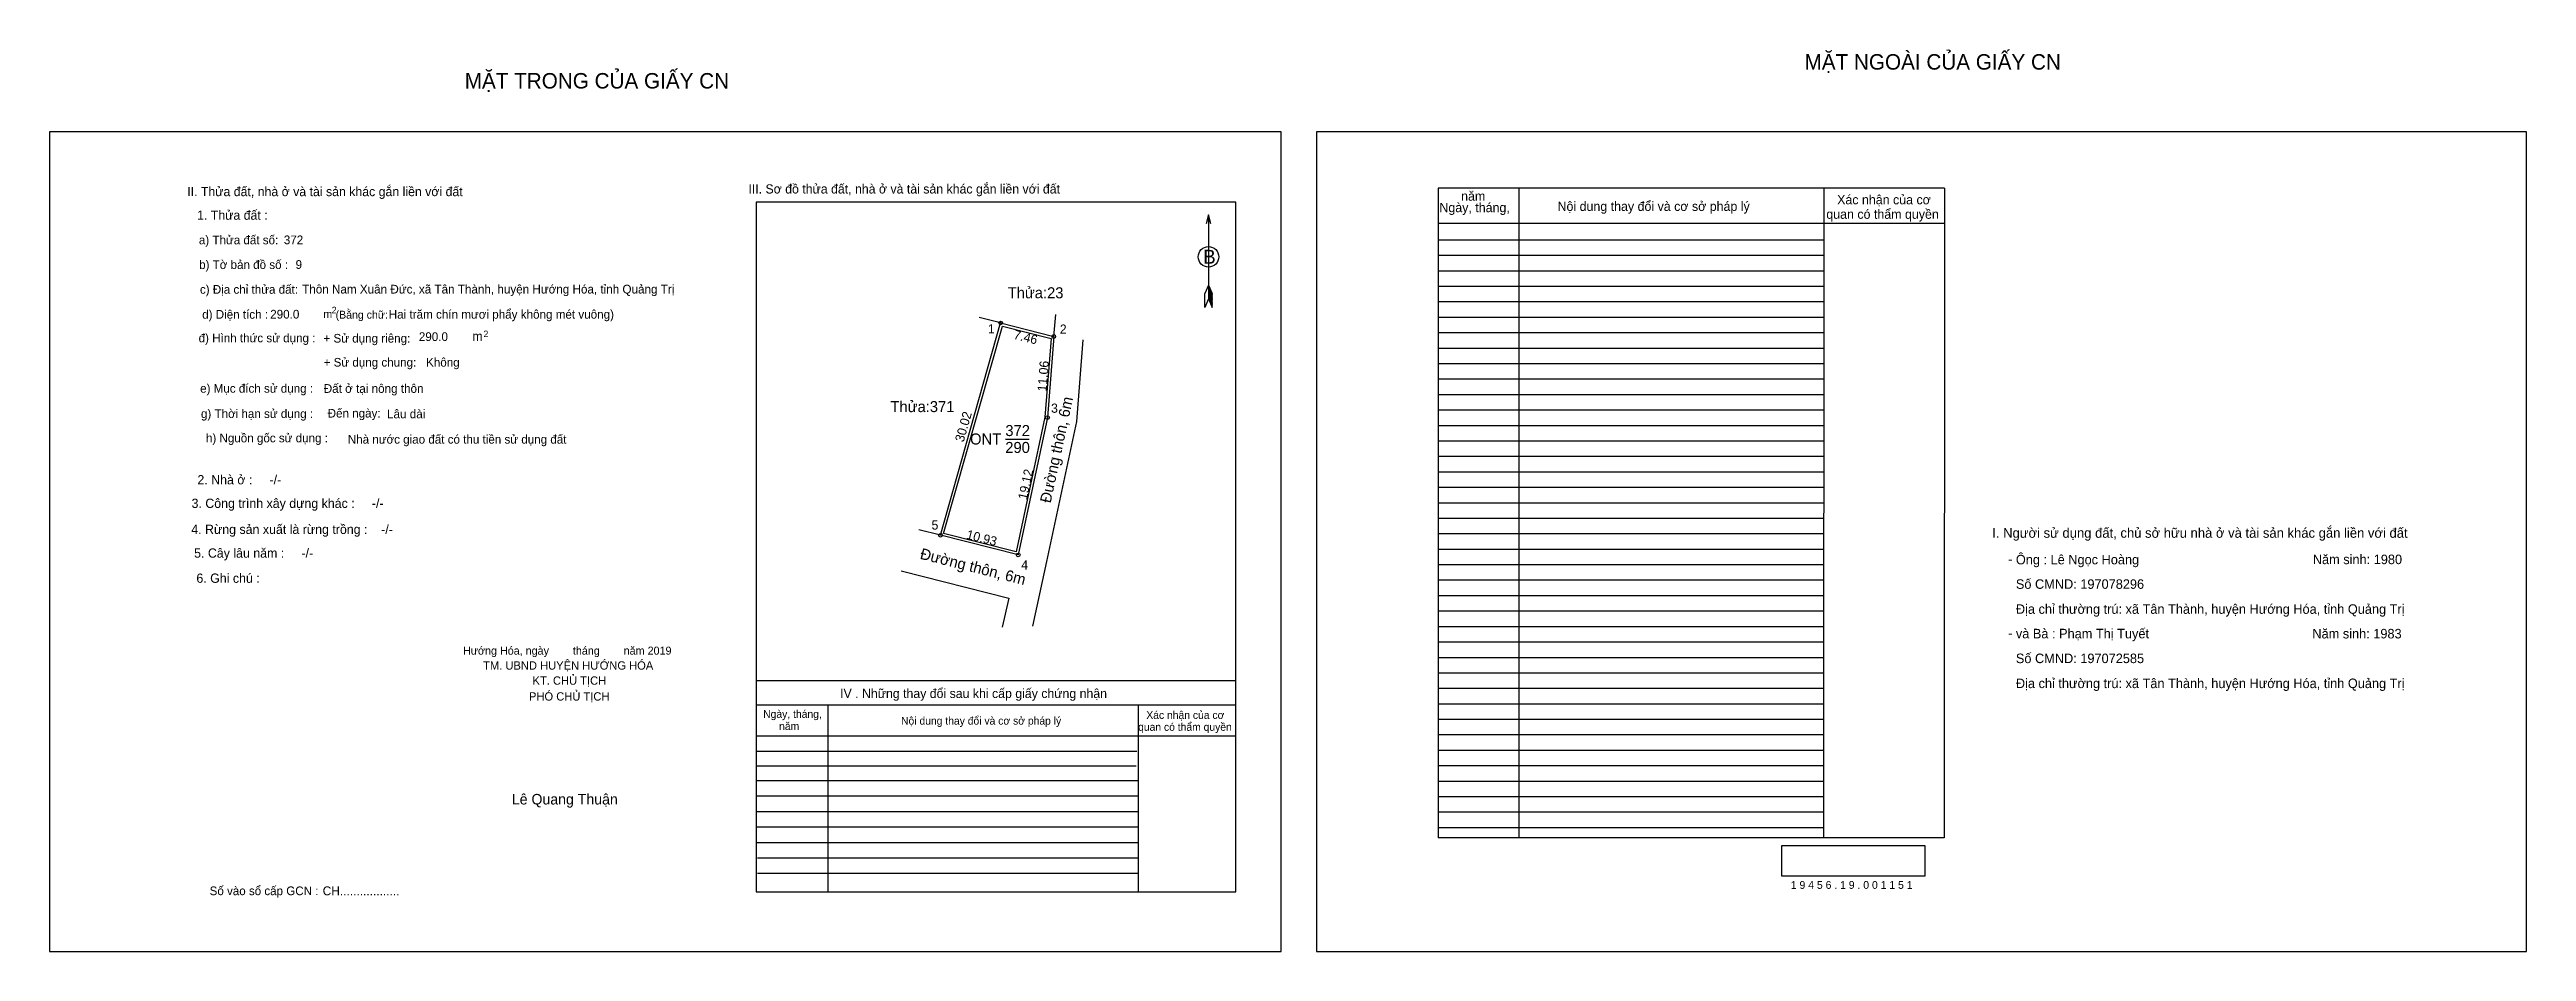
# Model space of a CAD drawing. Extents: x 539456 to 539793, y 1836827 to 1836949.
import ezdxf

# ---------------------------------------------------------------- set-up
doc = ezdxf.new("R2010")
doc.units = 0
for name, color, linetype in [('Default', 7, 'Continuous'), ('Level 1', 7, 'Continuous'), ('Level 10', 7, 'Continuous'), ('Level 11', 7, 'Continuous'), ('Level 13', 7, 'Continuous'), ('Level 27', 7, 'Continuous'), ('Level 35', 7, 'Continuous'), ('Level 36', 7, 'Continuous'), ('Level 40', 7, 'Continuous'), ('Level 49', 7, 'Continuous'), ('Level 5', 7, 'Continuous'), ('Level 52', 7, 'Continuous'), ('Level 55', 7, 'Continuous'), ('Level 6', 7, 'Continuous'), ('Level 7', 7, 'Continuous'), ('Level 8', 7, 'Continuous'), ('Level 9', 7, 'Continuous')]:
    doc.layers.add(name, color=color, linetype=linetype)

msp = doc.modelspace()

# ---------------------------------------------------------------- linework, layer by layer
at = {"layer": 'Level 1'}
for p, q in [((539456.43, 1836938.28), (539456.43, 1836938.28)), ((539628.79, 1836938.28), (539628.79, 1836938.28)), ((539614.1, 1836927), (539614.1, 1836915.54)), ((539613.6, 1836914.37), (539613.62, 1836916.26)), ((539614.1, 1836915.54), (539613.6, 1836914.37)), ((539614.1, 1836917.43), (539613.62, 1836916.26)), ((539614.1, 1836917.43), (539614.59, 1836916.26)), ((539614.1, 1836917.27), (539614.59, 1836916.09)), ((539614.1, 1836917.1), (539614.59, 1836915.93)), ((539614.1, 1836916.94), (539614.6, 1836915.76)), ((539614.1, 1836916.77), (539614.6, 1836915.59)), ((539614.1, 1836916.6), (539614.6, 1836915.42)), ((539614.1, 1836916.44), (539614.6, 1836915.25)), ((539614.1, 1836916.28), (539614.6, 1836915.08)), ((539614.1, 1836916.11), (539614.6, 1836914.91)), ((539614.1, 1836915.95), (539614.6, 1836914.74)), ((539614.1, 1836915.78), (539614.61, 1836914.57)), ((539614.1, 1836915.54), (539614.61, 1836914.37)), ((539614.61, 1836914.37), (539614.59, 1836916.26)), ((539623.99, 1836826.74), (539623.99, 1836826.74)), ((539793.43, 1836826.74), (539793.43, 1836826.74))]:
    msp.add_line(p, q, dxfattribs=at)
msp.add_lwpolyline([(539614.43, 1836925.78), (539614.1, 1836927), (539613.78, 1836925.78)], dxfattribs=at)
msp.add_circle((539614.11, 1836921.27), 1.4, dxfattribs=at)
at = {"layer": 'Level 10'}
for points in [[(539577.63, 1836883.39), (539585.83, 1836912.27), (539593.06, 1836910.43), (539592.21, 1836899.4), (539588.22, 1836880.7)], [(539578.06, 1836883.64), (539586.07, 1836911.85), (539592.69, 1836910.16), (539591.86, 1836899.45), (539587.95, 1836881.13)]]:
    msp.add_lwpolyline(points, close=True, dxfattribs=at)
at = {"layer": 'Level 11'}
for centre in [(539585.83, 1836912.27), (539593.06, 1836910.43), (539592.21, 1836899.4), (539577.63, 1836883.39), (539577.63, 1836883.39), (539588.22, 1836880.7)]:
    msp.add_circle(centre, 0.25, dxfattribs=at)
at = {"layer": 'Level 27'}
for p, q in [((539585.83, 1836912.27), (539582.92, 1836913.01)), ((539593.06, 1836910.43), (539593.35, 1836913.42)), ((539577.63, 1836883.39), (539574.72, 1836884.13))]:
    msp.add_line(p, q, dxfattribs=at)
at = {"layer": 'Level 35'}
for p, q in [((539596.19, 1836898.87), (539597.04, 1836909.98)), ((539592.11, 1836879.79), (539596.19, 1836898.87)), ((539572.31, 1836878.55), (539586.95, 1836874.83)), ((539590.23, 1836871.01), (539592.11, 1836879.79))]:
    msp.add_line(p, q, dxfattribs=at)
at = {"layer": 'Level 40'}
msp.add_lwpolyline([(539456.43, 1836826.74), (539623.99, 1836826.74), (539623.99, 1836938.28), (539456.43, 1836938.28)], close=True, dxfattribs=at)
at = {"layer": 'Level 5'}
msp.add_line((539586.95, 1836874.83), (539586.03, 1836870.86), dxfattribs=at)
at = {"layer": 'Level 52'}
for p, q in [((539714.25, 1836930.62), (539645.34, 1836930.62)), ((539645.34, 1836930.62), (539645.34, 1836842.19)), ((539656.32, 1836930.62), (539656.32, 1836842.19)), ((539697.82, 1836930.62), (539697.79, 1836842.19)), ((539714.25, 1836930.62), (539714.21, 1836842.19)), ((539714.24, 1836925.81), (539645.34, 1836925.81)), ((539697.82, 1836923.55), (539645.34, 1836923.55)), ((539697.81, 1836921.45), (539645.34, 1836921.45)), ((539697.81, 1836919.34), (539645.34, 1836919.34)), ((539697.81, 1836917.24), (539645.34, 1836917.24)), ((539697.81, 1836915.13), (539645.34, 1836915.13)), ((539697.81, 1836913.03), (539645.34, 1836913.03)), ((539697.81, 1836910.92), (539645.34, 1836910.92)), ((539697.81, 1836908.82), (539645.34, 1836908.82)), ((539697.81, 1836906.71), (539645.34, 1836906.71)), ((539697.81, 1836904.61), (539645.34, 1836904.61)), ((539697.81, 1836902.5), (539645.34, 1836902.5)), ((539697.81, 1836900.4), (539645.34, 1836900.4)), ((539697.81, 1836898.29), (539645.34, 1836898.29)), ((539697.81, 1836896.19), (539645.34, 1836896.19)), ((539697.8, 1836894.09), (539645.34, 1836894.09)), ((539697.8, 1836891.98), (539645.34, 1836891.98)), ((539697.8, 1836889.88), (539645.34, 1836889.88)), ((539697.8, 1836887.77), (539645.34, 1836887.77)), ((539697.8, 1836885.67), (539645.34, 1836885.67)), ((539697.8, 1836883.56), (539645.34, 1836883.56)), ((539697.8, 1836881.46), (539645.34, 1836881.46)), ((539697.8, 1836879.35), (539645.34, 1836879.35)), ((539697.8, 1836877.25), (539645.34, 1836877.25)), ((539697.8, 1836875.14), (539645.34, 1836875.14)), ((539697.8, 1836873.04), (539645.34, 1836873.04)), ((539697.8, 1836870.93), (539645.34, 1836870.93)), ((539697.8, 1836868.83), (539645.34, 1836868.83)), ((539697.79, 1836866.72), (539645.34, 1836866.72)), ((539697.79, 1836864.62), (539645.34, 1836864.62)), ((539697.79, 1836862.52), (539645.34, 1836862.52)), ((539697.79, 1836860.41), (539645.34, 1836860.41)), ((539697.79, 1836858.31), (539645.34, 1836858.31)), ((539697.79, 1836856.2), (539645.34, 1836856.2)), ((539697.79, 1836854.1), (539645.34, 1836854.1)), ((539697.79, 1836851.99), (539645.34, 1836851.99)), ((539697.79, 1836849.89), (539645.34, 1836849.89)), ((539697.79, 1836847.78), (539645.34, 1836847.78)), ((539697.79, 1836845.68), (539645.34, 1836845.68)), ((539697.79, 1836843.57), (539645.34, 1836843.57)), ((539714.21, 1836842.19), (539645.34, 1836842.19))]:
    msp.add_line(p, q, dxfattribs=at)
msp.add_lwpolyline([(539628.79, 1836826.74), (539793.43, 1836826.74), (539793.43, 1836938.28), (539628.79, 1836938.28)], close=True, dxfattribs=at)
at = {"layer": 'Level 6'}
msp.add_lwpolyline([(539692.13, 1836841.17), (539711.57, 1836841.17), (539711.57, 1836837), (539692.13, 1836837)], close=True, dxfattribs=at)
at = {"layer": 'Level 7'}
for p, q in [((539604.37, 1836853.95), (539552.57, 1836853.95)), ((539604.28, 1836851.96), (539552.57, 1836851.96)), ((539604.55, 1836849.96), (539552.57, 1836849.96)), ((539604.55, 1836847.86), (539552.57, 1836847.86)), ((539604.55, 1836845.75), (539552.57, 1836845.75)), ((539604.55, 1836843.65), (539552.57, 1836843.65)), ((539604.55, 1836841.54), (539552.57, 1836841.54)), ((539604.55, 1836839.44), (539552.74, 1836839.44)), ((539604.55, 1836837.34), (539552.74, 1836837.34))]:
    msp.add_line(p, q, dxfattribs=at)
at = {"layer": 'Level 8'}
for p, q in [((539617.81, 1836928.73), (539552.57, 1836928.73)), ((539552.57, 1836928.73), (539552.57, 1836834.86)), ((539617.81, 1836834.86), (539617.81, 1836928.73)), ((539617.81, 1836863.57), (539552.57, 1836863.57)), ((539617.81, 1836860.26), (539552.57, 1836860.26)), ((539562.31, 1836860.26), (539562.31, 1836834.86)), ((539604.55, 1836860.26), (539604.55, 1836834.86)), ((539617.81, 1836856.05), (539552.57, 1836856.05)), ((539552.57, 1836834.86), (539617.81, 1836834.86))]:
    msp.add_line(p, q, dxfattribs=at)
at = {"layer": 'Level 9'}
msp.add_line((539586.47, 1836896.48), (539589.7, 1836896.48), dxfattribs=at)

# ---------------------------------------------------------------- texts
at = {"layer": 'Default'}
for s, height, p in [('e) Mục đích sử dụng :', 1.1807, (539476.92, 1836902.78)), ('g) Thời hạn sử dụng :', 1.1807, (539477.03, 1836899.34)), ('Đến ngày:', 1.181, (539494.27, 1836899.4)), ('h) Nguồn gốc sử dụng :', 1.1807, (539477.71, 1836896.03)), ('Nhà nước giao đất có thu tiền sử dụng đất', 1.1807, (539497.01, 1836895.85))]:
    msp.add_text(s, height=height, dxfattribs=at).set_placement(p)
at = {"layer": 'Level 1'}
msp.add_text('B', height=1.89, dxfattribs=at).set_placement((539613.4, 1836920.34))
at = {"layer": 'Level 13'}
for s, p in [('ONT', (539581.67, 1836895.73)), ('372', (539586.47, 1836896.88)), ('290', (539586.46, 1836894.58))]:
    msp.add_text(s, height=1.5, dxfattribs=at).set_placement(p)
at = {"layer": 'Level 36'}
for s, p in [('Thửa:23', (539586.79, 1836915.63)), ('Thửa:371', (539570.84, 1836900.14))]:
    msp.add_text(s, height=1.5, dxfattribs=at).set_placement(p)
at = {"layer": 'Level 49'}
for s, rotation, p in [('7.46', 345.7216, (539587.51, 1836910.14)), ('11.06', 85.5934, (539592.08, 1836902.91)), ('30.02', 74.149, (539580.79, 1836895.98)), ('19.12', 77.9555, (539589.4, 1836888.14)), ('10.93', 345.7475, (539581.08, 1836882.93))]:
    msp.add_text(s, height=1.25, rotation=rotation, dxfattribs=at).set_placement(p)
at = {"layer": 'Level 5'}
for rotation, p in [(77.9299, (539592.63, 1836887.68)), (345.7476, (539574.77, 1836880.2))]:
    msp.add_text('Đường thôn, 6m', height=1.5, rotation=rotation, dxfattribs=at).set_placement(p)
at = {"layer": 'Level 52'}
for s, height, p in [('năm', 1.263, (539648.48, 1836928.91)), ('Nội dung thay đổi và cơ sở pháp lý', 1.2628, (539661.6, 1836927.52)), ('Xác nhận của cơ', 1.2628, (539699.64, 1836928.42)), ('Ngày, tháng,', 1.2628, (539645.53, 1836927.35)), (' quan có thẩm quyền', 1.2628, (539697.7, 1836926.45))]:
    msp.add_text(s, height=height, dxfattribs=at).set_placement(p)
at = {"layer": 'Level 55'}
for s, height, p in [('371', 0.055, (539585.77, 1836912.22)), ('1', 0.2, (539585.77, 1836912.27)), ('23', 0.055, (539585.79, 1836912.22)), ('23', 0.055, (539585.79, 1836912.22)), ('2', 0.2, (539592.99, 1836910.43)), ('23', 0.055, (539593.02, 1836910.38)), ('23', 0.055, (539593.02, 1836910.38)), ('0', 0.055, (539593.04, 1836910.38)), ('0', 0.055, (539593.04, 1836910.38)), ('3', 0.2, (539592.15, 1836899.4)), ('0', 0.055, (539592.19, 1836899.34)), ('0', 0.055, (539592.19, 1836899.34)), ('5', 0.2, (539577.57, 1836883.39)), ('371', 0.055, (539577.57, 1836883.33)), ('0', 0.055, (539577.61, 1836883.33)), ('0', 0.055, (539577.61, 1836883.33)), ('4', 0.2, (539588.15, 1836880.7)), ('0', 0.055, (539588.2, 1836880.65)), ('0', 0.055, (539588.2, 1836880.65))]:
    msp.add_text(s, height=height, dxfattribs=at).set_placement(p)
at = {"layer": 'Level 6'}
for s, height, p in [('372', 1.185, (539488.3, 1836922.99)), ('9', 1.19, (539489.9, 1836919.63)), ('Thôn Nam Xuân Đức, xã Tân Thành, huyện Hướng Hóa, tỉnh Quảng Trị', 1.187, (539490.8, 1836916.28)), ('290.0', 1.185, (539486.45, 1836912.87)), ('Hai trăm chín mươi phẩy không mét vuông)', 1.1853, (539502.58, 1836912.86)), ('290.0', 1.185, (539506.67, 1836909.82)), ('Đất ở tại nông thôn', 1.187, (539493.74, 1836902.76)), ('Lâu dài', 1.187, (539502.35, 1836899.3)), ('Ông : Lê Ngọc Hoàng', 1.2965, (539723.96, 1836879.42)), ('Năm sinh: 1980', 1.2965, (539764.36, 1836879.45)), ('Số CMND: 197078296', 1.2965, (539723.96, 1836876.09)), ('Địa chỉ thường trú: xã Tân Thành, huyện Hướng Hóa, tỉnh Quảng Trị', 1.2965, (539723.96, 1836872.69)), ('và Bà : Phạm Thị Tuyết', 1.2964, (539723.96, 1836869.35)), ('Năm sinh: 1983', 1.2965, (539764.3, 1836869.34)), ('Số CMND: 197072585', 1.2965, (539723.96, 1836865.98)), ('Địa chỉ thường trú: xã Tân Thành, huyện Hướng Hóa, tỉnh Quảng Trị', 1.2965, (539723.96, 1836862.58)), ('1 9 4 5 6 . 1 9 . 0 0 1 1 5 1', 1.0608, (539693.34, 1836835.26))]:
    msp.add_text(s, height=height, dxfattribs=at).set_placement(p)
at = {"layer": 'Level 7'}
for s, height, p in [('MẶT NGOÀI CỦA GIẤY CN', 2.1046, (539695.21, 1836946.75)), ('MẶT TRONG CỦA GIẤY CN', 2.1046, (539512.92, 1836944.18)), ('II. Thửa đất, nhà ở và tài sản khác gắn liền với đất', 1.2522, (539475.16, 1836929.53)), ('III. Sơ đồ thửa đất, nhà ở và tài sản khác gắn liền với đất', 1.2522, (539551.51, 1836929.89)), ('1. Thửa đất :', 1.2522, (539476.51, 1836926.32)), ('a) Thửa đất số:', 1.1807, (539476.75, 1836922.98)), ('b) Tờ bản đồ số :', 1.1807, (539476.78, 1836919.62)), ('c) Địa chỉ thửa đất:', 1.1807, (539476.89, 1836916.25)), ('d) Diện tích :', 1.1807, (539477.2, 1836912.85)), ('m', 1.07, (539493.69, 1836912.95)), ('2', 0.895, (539494.81, 1836913.58)), ('(Bằng chữ:', 1.073, (539495.35, 1836912.86)), ('đ) Hình thức sử dụng :', 1.1807, (539476.71, 1836909.64)), ('+ Sử dụng riêng:', 1.1807, (539493.7, 1836909.6)), ('m', 1.26, (539513.95, 1836909.84)), ('2', 0.895, (539515.47, 1836910.34)), ('+ Sử dụng chung:', 1.1807, (539493.72, 1836906.33)), ('Không', 1.181, (539507.66, 1836906.33)), ('3. Công trình xây dựng khác :     -/-', 1.2594, (539475.75, 1836887.1)), ('2. Nhà ở :     -/-', 1.2594, (539476.55, 1836890.31)), ('4. Rừng sản xuất là rừng trồng :    -/-', 1.2594, (539475.71, 1836883.56)), ('I. Người sử dụng đất, chủ sở hữu nhà ở và tài sản khác gắn liền với đất', 1.3259, (539720.75, 1836883.04)), ('5. Cây lâu năm :     -/-', 1.2594, (539476.1, 1836880.33)), ('-', 1.35, (539722.89, 1836879.47)), ('6. Ghi chú :', 1.2594, (539476.41, 1836876.91)), ('Hướng Hóa, ngày        tháng        năm 2019', 1.0941, (539512.68, 1836867.13)), ('-', 1.35, (539722.91, 1836869.4)), ('TM. UBND HUYỆN HƯỚNG HÓA', 1.1337, (539515.42, 1836865.09)), ('PHÓ CHỦ TỊCH', 1.1336, (539521.66, 1836860.88)), ('KT. CHỦ TỊCH', 1.1337, (539522.14, 1836863.04)), ('IV . Những thay đổi sau khi cấp giấy chứng nhận', 1.2522, (539563.99, 1836861.23)), ('Ngày, tháng,', 1.0523, (539553.52, 1836858.53)), ('Nội dung thay đổi và cơ sở pháp lý', 1.0523, (539572.28, 1836857.61)), ('Xác nhận của cơ', 1.0523, (539605.65, 1836858.39)), ('năm', 1.052, (539555.69, 1836856.87)), (' quan có thẩm quyền', 1.0523, (539604.14, 1836856.77)), ('Lê Quang Thuận', 1.4359, (539519.33, 1836846.74)), ('Số vào sổ cấp GCN :', 1.1785, (539478.21, 1836834.4)), ('CH..................', 1.2123, (539493.59, 1836834.38))]:
    msp.add_text(s, height=height, dxfattribs=at).set_placement(p)
at = {"layer": 'Level 9'}
for s, p in [('1', (539584.1, 1836910.85)), ('2', (539593.88, 1836910.81)), ('3', (539592.69, 1836900.05)), ('5', (539576.43, 1836884.15)), ('4', (539588.63, 1836878.72))]:
    msp.add_text(s, height=1.25, dxfattribs=at).set_placement(p)

doc.saveas('drawing.dxf')
